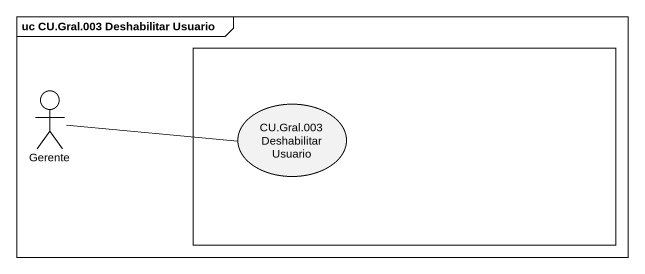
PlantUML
@startuml
mainframe uc CU.Gral.003 Deshabilitar Usuario
rectangle " " as rectangle1 {
  usecase "CU.Gral.003 Deshabilitar Usuario" as CU_Gral_003_Deshabilitar
}
actor Gerente
Gerente -right- CU_Gral_003_Deshabilitar
@enduml
